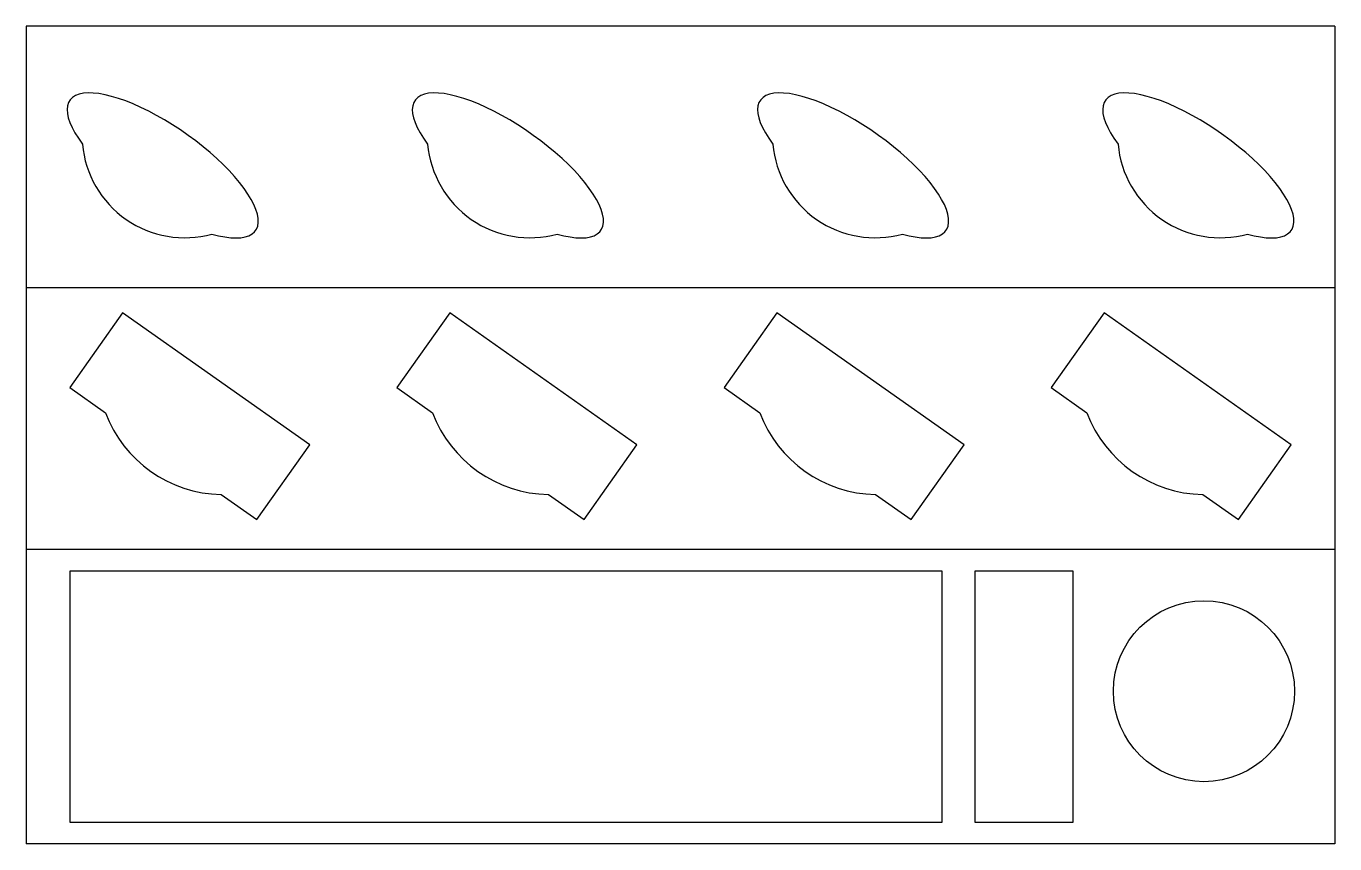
# Model space of a CAD drawing. Header units: millimetres. Extents: x 0 to 600, y 0 to 375.
import ezdxf

# ---------------------------------------------------------------- set-up
doc = ezdxf.new("R2010")
doc.units = ezdxf.units.MM

msp = doc.modelspace()

# ---------------------------------------------------------------- linework, layer by layer
at = {"color": 7, "linetype": 'Continuous', "lineweight": 25}
for p, q in [((600, 375), (0, 375)), ((0, 375), (0, 0)), ((600, 375), (600, 0)), ((600, 255), (0, 255)), ((44.22, 243.56), (20, 209.25)), ((130, 183), (44.22, 243.56)), ((194.22, 243.56), (170, 209.25)), ((280, 183), (194.22, 243.56)), ((344.22, 243.56), (320, 209.25)), ((430, 183), (344.22, 243.56)), ((494.22, 243.56), (470, 209.25)), ((580, 183), (494.22, 243.56)), ((20, 209.25), (36.34, 197.71)), ((170, 209.25), (186.34, 197.71)), ((320, 209.25), (336.34, 197.71)), ((470, 209.25), (486.34, 197.71)), ((105.78, 148.69), (130, 183)), ((255.78, 148.69), (280, 183)), ((405.78, 148.69), (430, 183)), ((555.78, 148.69), (580, 183)), ((89.44, 160.22), (105.78, 148.69)), ((239.44, 160.22), (255.78, 148.69)), ((389.44, 160.22), (405.78, 148.69)), ((539.44, 160.22), (555.78, 148.69)), ((600, 135), (0, 135)), ((20, 125), (20, 10)), ((420, 125), (20, 125)), ((420, 10), (420, 125)), ((480, 125), (435, 125)), ((435, 125), (435, 10)), ((480, 10), (480, 125)), ((20, 10), (420, 10)), ((435, 10), (480, 10)), ((600, 0), (0, 0))]:
    msp.add_line(p, q, dxfattribs=at)
at = {"color": 7, "linetype": 'Continuous', "lineweight": 25, "flags": 128}
for points in [[(85.19, 279.67), (88.24, 278.88), (91.1, 278.31), (93.77, 277.96), (96.23, 277.85), (98.45, 277.97), (100.42, 278.31), (102.13, 278.89), (103.57, 279.69), (104.72, 280.7), (105.58, 281.93), (106.14, 283.35), (106.41, 284.97), (106.36, 286.78), (106.02, 288.75), (105.37, 290.87), (104.43, 293.14), (103.2, 295.53), (101.69, 298.02), (99.91, 300.61), (97.86, 303.27), (95.58, 305.99), (93.06, 308.74), (90.34, 311.51), (87.42, 314.27), (84.33, 317.01), (81.09, 319.72), (77.72, 322.36), (74.25, 324.92), (70.7, 327.39), (67.09, 329.75), (63.45, 331.98), (59.8, 334.06), (56.17, 335.99), (52.59, 337.74), (49.08, 339.31), (45.66, 340.68), (42.36, 341.85), (39.19, 342.8), (36.19, 343.54), (33.38, 344.05), (30.76, 344.33), (28.37, 344.39), (26.21, 344.21), (24.3, 343.8), (22.66, 343.17), (21.3, 342.32), (20.22, 341.24), (19.44, 339.97), (18.95, 338.49), (18.77, 336.82), (18.89, 334.97), (19.31, 332.96), (20.03, 330.8), (21.05, 328.5), (22.36, 326.08), (23.94, 323.56), (25.79, 320.95)], [(243.46, 279.67), (246.51, 278.88), (249.37, 278.31), (252.04, 277.96), (254.5, 277.85), (256.72, 277.97), (258.69, 278.31), (260.4, 278.89), (261.84, 279.69), (262.99, 280.7), (263.85, 281.93), (264.41, 283.35), (264.67, 284.97), (264.63, 286.78), (264.29, 288.75), (263.64, 290.87), (262.7, 293.14), (261.47, 295.53), (259.96, 298.02), (258.17, 300.61), (256.13, 303.27), (253.85, 305.99), (251.33, 308.74), (248.61, 311.51), (245.69, 314.27), (242.6, 317.01), (239.36, 319.72), (235.99, 322.36), (232.52, 324.92), (228.97, 327.39), (225.36, 329.75), (221.72, 331.98), (218.07, 334.06), (214.44, 335.99), (210.86, 337.74), (207.35, 339.31), (203.93, 340.68), (200.62, 341.85), (197.46, 342.8), (194.46, 343.54), (191.64, 344.05), (189.03, 344.33), (186.64, 344.39), (184.48, 344.21), (182.57, 343.8), (180.93, 343.17), (179.57, 342.32), (178.49, 341.24), (177.71, 339.97), (177.22, 338.49), (177.04, 336.82), (177.16, 334.97), (177.58, 332.96), (178.3, 330.8), (179.32, 328.5), (180.63, 326.08), (182.21, 323.56), (184.06, 320.95)], [(401.73, 279.67), (404.77, 278.88), (407.64, 278.31), (410.31, 277.96), (412.76, 277.85), (414.99, 277.97), (416.96, 278.31), (418.67, 278.89), (420.1, 279.69), (421.26, 280.7), (422.12, 281.93), (422.68, 283.35), (422.94, 284.97), (422.9, 286.78), (422.56, 288.75), (421.91, 290.87), (420.97, 293.14), (419.74, 295.53), (418.23, 298.02), (416.44, 300.61), (414.4, 303.27), (412.12, 305.99), (409.6, 308.74), (406.88, 311.51), (403.96, 314.27), (400.87, 317.01), (397.63, 319.72), (394.26, 322.36), (390.79, 324.92), (387.24, 327.39), (383.63, 329.75), (379.99, 331.98), (376.34, 334.06), (372.71, 335.99), (369.13, 337.74), (365.62, 339.31), (362.2, 340.68), (358.89, 341.85), (355.73, 342.8), (352.73, 343.54), (349.91, 344.05), (347.3, 344.33), (344.9, 344.39), (342.75, 344.21), (340.84, 343.8), (339.2, 343.17), (337.84, 342.32), (336.76, 341.24), (335.98, 339.97), (335.49, 338.49), (335.31, 336.82), (335.43, 334.97), (335.85, 332.96), (336.57, 330.8), (337.59, 328.5), (338.9, 326.08), (340.48, 323.56), (342.33, 320.95)], [(560, 279.67), (563.04, 278.88), (565.91, 278.31), (568.58, 277.96), (571.03, 277.85), (573.25, 277.97), (575.23, 278.31), (576.94, 278.89), (578.37, 279.69), (579.53, 280.7), (580.39, 281.93), (580.95, 283.35), (581.21, 284.97), (581.17, 286.78), (580.83, 288.75), (580.18, 290.87), (579.24, 293.14), (578.01, 295.53), (576.5, 298.02), (574.71, 300.61), (572.67, 303.27), (570.39, 305.99), (567.87, 308.74), (565.15, 311.51), (562.23, 314.27), (559.14, 317.01), (555.9, 319.72), (552.53, 322.36), (549.06, 324.92), (545.51, 327.39), (541.9, 329.75), (538.26, 331.98), (534.61, 334.06), (530.98, 335.99), (527.4, 337.74), (523.89, 339.31), (520.47, 340.68), (517.16, 341.85), (514, 342.8), (511, 343.54), (508.18, 344.05), (505.57, 344.33), (503.17, 344.39), (501.02, 344.21), (499.11, 343.8), (497.47, 343.17), (496.11, 342.32), (495.03, 341.24), (494.25, 339.97), (493.76, 338.49), (493.58, 336.82), (493.7, 334.97), (494.12, 332.96), (494.84, 330.8), (495.86, 328.5), (497.17, 326.08), (498.75, 323.56), (500.6, 320.95)]]:
    msp.add_lwpolyline(points, dxfattribs=at)
at = {"color": 7, "linetype": 'Continuous', "lineweight": 25}
msp.add_circle((540, 70), 41.5, dxfattribs=at)
for centre, radius, start, end in [((72.65, 325), 47.03, 184.94203, 285.46484), ((230.92, 325), 47.03, 184.94203, 285.46484), ((389.19, 325), 47.03, 184.94203, 285.46484), ((547.46, 325), 47.03, 184.94203, 285.46484), ((90.46, 218.03), 57.81, 200.57188, 268.9828), ((240.46, 218.03), 57.81, 200.57188, 268.9828), ((390.46, 218.03), 57.81, 200.57188, 268.9828), ((540.46, 218.03), 57.81, 200.57188, 268.9828)]:
    msp.add_arc(centre, radius, start, end, dxfattribs=at)

doc.saveas('drawing.dxf')
